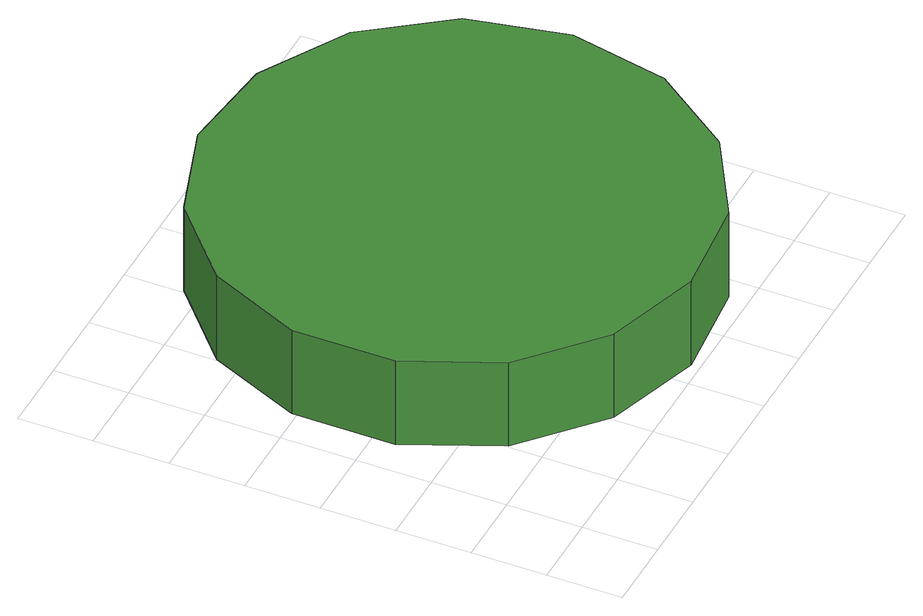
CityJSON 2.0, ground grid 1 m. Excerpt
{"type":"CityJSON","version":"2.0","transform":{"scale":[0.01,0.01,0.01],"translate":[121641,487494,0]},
"CityObjects":{
"tree1":{"type":"SolitaryVegetationObject","attributes":{"function":"something"},"geometry":[{"type":"MultiSurface","lod":"1","boundaries":[[[0,1,2,3,4,5,6,7,8,9,10,11,12,13,14]],[[15,16,17,18,19,20,21,22,23,24,25,26,27,28,29]],[[0,29,28,1]],[[1,28,27,2]],[[2,27,26,3]],[[3,26,25,4]],[[4,25,24,5]],[[5,24,23,6]],[[6,23,22,7]],[[7,22,21,8]],[[8,21,20,9]],[[9,20,19,10]],[[10,19,18,11]],[[11,18,17,12]],[[12,17,16,13]],[[13,16,15,14]],[[14,15,29,0]]]}]}
},
"vertices":[
[698,339,166],[670,472,166],[589,583,166],[471,651,166],[335,666,166],[205,623,166],[103,532,166],[48,407,166],[48,270,166],[103,145,166],[205,54,166],[335,12,166],[471,26,166],[589,94,166],[670,205,166],[670,205,37],[589,94,37],[471,26,37],[335,12,37],[205,54,37],[103,145,37],[48,270,37],[48,407,37],[103,532,37],[205,623,37],[335,666,37],[471,651,37],[589,583,37],[670,472,37],[698,339,37]
]}
